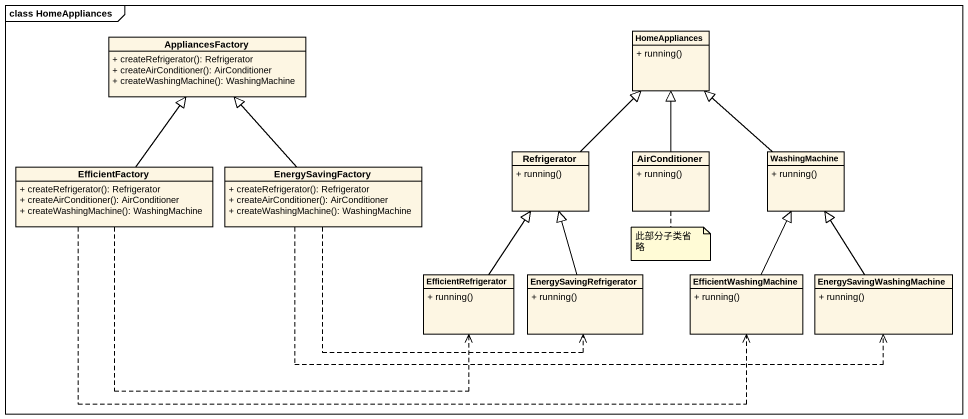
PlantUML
@startuml
mainframe class HomeAppliances
hide circle
hide empty members
skinparam classAttributeIconSize 0
class AppliancesFactory {
  + createRefrigerator(): Refrigerator
  + createAirConditioner(): AirConditioner
  + createWashingMachine(): WashingMachine
}
class HomeAppliances {
  + running()
}
class EfficientFactory {
  + createRefrigerator(): Refrigerator
  + createAirConditioner(): AirConditioner
  + createWashingMachine(): WashingMachine
}
class EnergySavingFactory {
  + createRefrigerator(): Refrigerator
  + createAirConditioner(): AirConditioner
  + createWashingMachine(): WashingMachine
}
class Refrigerator {
  + running()
}
class AirConditioner {
  + running()
}
class WashingMachine {
  + running()
}
class EfficientRefrigerator {
  + running()
}
class EnergySavingRefrigerator {
  + running()
}
class EfficientWashingMachine {
  + running()
}
class EnergySavingWashingMachine {
  + running()
}
EfficientFactory -up-|> AppliancesFactory
EfficientFactory .right.> EfficientRefrigerator
EfficientFactory .right.> EfficientWashingMachine
EnergySavingFactory -up-|> AppliancesFactory
EnergySavingFactory .right.> EnergySavingRefrigerator
EnergySavingFactory .right.> EnergySavingWashingMachine
Refrigerator -up-|> HomeAppliances
AirConditioner -up-|> HomeAppliances
WashingMachine -up-|> HomeAppliances
EfficientRefrigerator -up-|> Refrigerator
EnergySavingRefrigerator -up-|> Refrigerator
EfficientWashingMachine -up-|> WashingMachine
EnergySavingWashingMachine -up-|> WashingMachine
note bottom of AirConditioner : 此部分子类省略
@enduml
